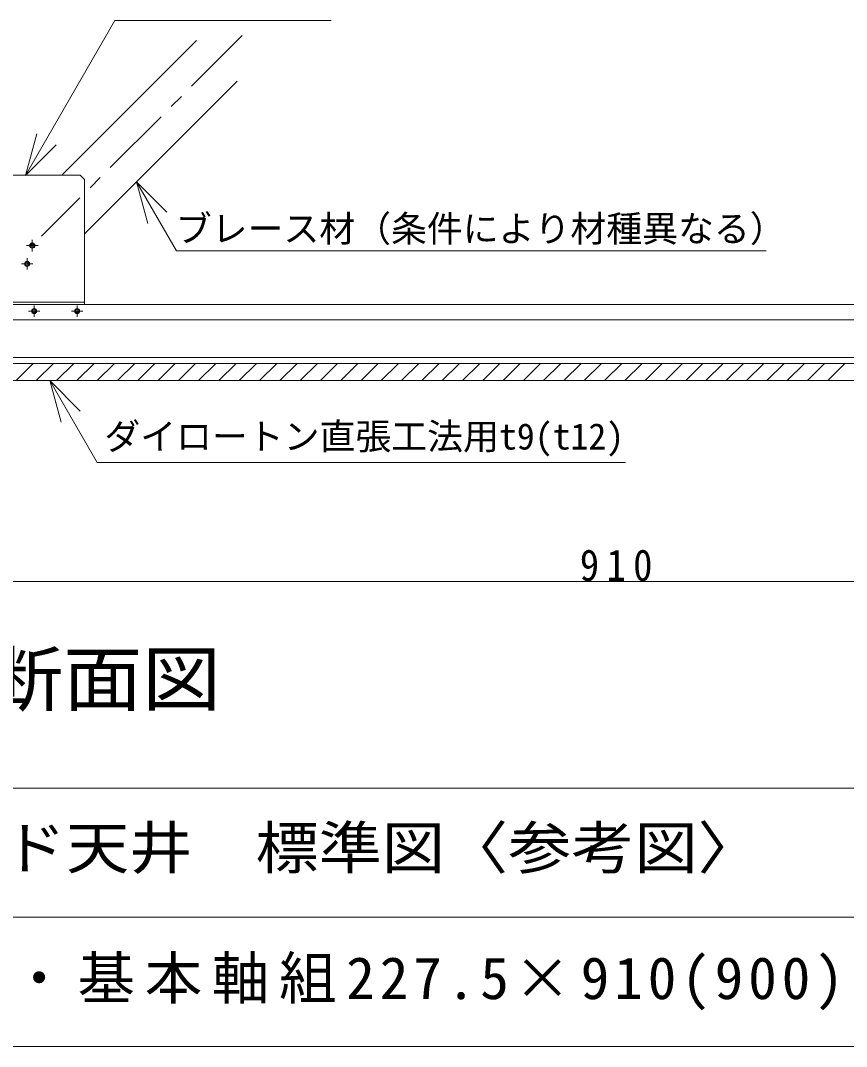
# Model space of a CAD drawing. Units: millimetres at full size, sheet at 1:10; details may follow other scales. Extents: x -2077 to 2023, y -1433 to 1417.
# Drawn here: x 768 to 1343, y -1433 to -718 of the extents above; entities that cross this region are included whole.
import ezdxf
from ezdxf.enums import TextEntityAlignment as Align

# ---------------------------------------------------------------- set-up
doc = ezdxf.new("R2010")
doc.units = ezdxf.units.MM
doc.header["$LTSCALE"] = 10
doc.linetypes.add('CHAIN1', pattern=[8, 5, -1, 1, -1])
for name, color, linetype, lineweight in [('1-0_断面', 7, 'Continuous', 9), ('1-1_寸法', 7, 'Continuous', 9), ('1-2_文字', 7, 'Continuous', 9), ('F-0_図枠', 7, 'Continuous', 9)]:
    doc.layers.add(name, color=color, linetype=linetype, lineweight=lineweight)
doc.styles.add('ＭＳ ゴシック', font='')
doc.styles.get('ＭＳ ゴシック').set_extended_font_data('MS Gothic')

msp = doc.modelspace()

# ---------------------------------------------------------------- linework, layer by layer
at = {"layer": '1-0_断面', "color": 4, "linetype": 'CHAIN1'}
msp.add_line((922.07, -728.49), (782.17, -868.39), dxfattribs=at)
at = {"layer": '1-0_断面'}
for p, q in [((890.32, -731.95), (796.37, -825.9)), ((918.61, -760.23), (812.05, -866.79)), ((809.05, -825.9), (658.34, -825.9)), ((809.05, -825.9), (812.05, -828.9)), ((812.05, -828.9), (812.05, -915.9)), ((775.78, -878.87), (775.78, -870.87)), ((779.78, -874.87), (771.78, -874.87)), ((772.16, -891.6), (772.16, -883.6)), ((776.16, -887.6), (768.16, -887.6)), ((742.05, -914.3), (812.05, -914.3)), ((711.05, -915.9), (1689.45, -915.9)), ((781.05, -920.5), (773.05, -920.5)), ((777.05, -924.5), (777.05, -916.5)), ((811.05, -920.5), (803.05, -920.5)), ((807.05, -924.5), (807.05, -916.5)), ((-253.81, -926.5), (1689.45, -926.5)), ((1689.45, -952.9), (-253.81, -952.9)), ((1689.45, -956.9), (-253.81, -956.9)), ((764.43, -968.9), (776.43, -956.9)), ((778.57, -968.9), (790.57, -956.9)), ((792.71, -968.9), (804.71, -956.9)), ((806.86, -968.9), (818.86, -956.9)), ((821, -968.9), (833, -956.9)), ((835.14, -968.9), (847.14, -956.9)), ((849.28, -968.9), (861.28, -956.9)), ((863.42, -968.9), (875.42, -956.9)), ((877.57, -968.9), (889.57, -956.9)), ((881.44, -956.95), (881.48, -956.9)), ((891.71, -968.9), (903.71, -956.9)), ((905.85, -968.9), (917.85, -956.9)), ((919.99, -968.9), (931.99, -956.9)), ((934.13, -968.9), (946.13, -956.9)), ((948.28, -968.9), (960.28, -956.9)), ((962.42, -968.9), (974.42, -956.9)), ((976.56, -968.9), (988.56, -956.9)), ((990.7, -968.9), (1002.7, -956.9)), ((1004.85, -968.9), (1016.85, -956.9)), ((1018.99, -968.9), (1030.99, -956.9)), ((1033.13, -968.9), (1045.13, -956.9)), ((1037, -956.95), (1037.04, -956.9)), ((1047.27, -968.9), (1059.27, -956.9)), ((1061.41, -968.9), (1073.41, -956.9)), ((1075.56, -968.9), (1087.56, -956.9)), ((1089.7, -968.9), (1101.7, -956.9)), ((1103.84, -968.9), (1115.84, -956.9)), ((1117.98, -968.9), (1129.98, -956.9)), ((1132.12, -968.9), (1144.12, -956.9)), ((1146.27, -968.9), (1158.27, -956.9)), ((1160.41, -968.9), (1172.41, -956.9)), ((1174.55, -968.9), (1186.55, -956.9)), ((1188.69, -968.9), (1200.69, -956.9)), ((1192.56, -956.95), (1192.61, -956.9)), ((1202.83, -968.9), (1214.83, -956.9)), ((1216.98, -968.9), (1228.98, -956.9)), ((1231.12, -968.9), (1243.12, -956.9)), ((1245.26, -968.9), (1257.26, -956.9)), ((1259.4, -968.9), (1271.4, -956.9)), ((1273.55, -968.9), (1285.55, -956.9)), ((1287.69, -968.9), (1299.69, -956.9)), ((1301.83, -968.9), (1313.83, -956.9)), ((1315.97, -968.9), (1327.97, -956.9)), ((1330.11, -968.9), (1342.11, -956.9)), ((1689.45, -968.9), (-253.81, -968.9))]:
    msp.add_line(p, q, dxfattribs=at)
for centre, radius in [((775.78, -874.87), 1.8), ((775.78, -874.87), 1.2), ((772.16, -887.6), 1.8), ((772.16, -887.6), 1.2), ((777.05, -920.5), 1.8), ((777.05, -920.5), 1.2), ((807.05, -920.5), 1.8), ((807.05, -920.5), 1.2)]:
    msp.add_circle(centre, radius, dxfattribs=at)
at = {"layer": '1-1_寸法'}
msp.add_line((727.35, -1108.82), (1637.35, -1108.82), dxfattribs=at)
at = {"layer": '1-2_文字'}
for p, q in [((833.4, -718.07), (771.1, -825.97)), ((833.4, -718.07), (984.13, -718.07)), ((771.1, -825.97), (778.87, -796.99)), ((771.1, -825.97), (792.32, -804.76)), ((848.43, -830.42), (856.19, -859.4)), ((848.43, -830.42), (869.64, -851.63)), ((876.18, -878.49), (848.43, -830.42)), ((876.18, -878.49), (1287.28, -878.49)), ((788.01, -968.9), (795.78, -997.88)), ((788.01, -968.9), (809.23, -990.12)), ((820.91, -1025.88), (788.01, -968.9)), ((820.91, -1025.88), (1189.28, -1025.88))]:
    msp.add_line(p, q, dxfattribs=at)
at = {"layer": 'F-0_図枠'}
for p, q in [((-2077.43, -1252.82), (2022.57, -1252.82)), ((1362.57, -1342.82), (-197.43, -1342.82)), ((-2077.43, -1432.82), (2022.57, -1432.82))]:
    msp.add_line(p, q, dxfattribs=at)

# ---------------------------------------------------------------- texts
at = {"layer": '1-1_寸法', "insert": (1157.35, -1108.82), "char_height": 21.99, "attachment_point": 7, "style": 'ＭＳ ゴシック'}
msp.add_mtext('\\T1.38;\\W0.9;910', dxfattribs=at)
at = {"layer": '1-2_文字', "style": 'ＭＳ ゴシック'}
for s, p in [('ブレース材（条件により材種異なる）', (875.77, -877.72)), ('ダイロートン直張工法用t9(t12)', (825.94, -1022.45))]:
    msp.add_text(s, height=18.33, dxfattribs=at).set_placement(p, align=Align.BOTTOM_LEFT)
at = {"layer": '1-2_文字', "style": 'ＭＳ ゴシック', "width": 1.1}
msp.add_text('部分断面図', height=36.66, dxfattribs=at).set_placement((632.33, -1206.13), align=Align.BOTTOM_LEFT)
at = {"layer": 'F-0_図枠', "style": 'ＭＳ ゴシック', "width": 1.1}
msp.add_text('ダイケンハイブリッド天井\u3000標準図〈参考図〉', height=29.33, dxfattribs=at).set_placement((359.25, -1317.82), align=Align.BOTTOM_LEFT)
at = {"layer": 'F-0_図枠', "insert": (339.25, -1407.62), "char_height": 29.33, "attachment_point": 7, "style": 'ＭＳ ゴシック'}
msp.add_mtext('\\T1.17;【平天井】直張仕上・基本軸組227.5×910(900)', dxfattribs=at)

doc.saveas('drawing.dxf')
